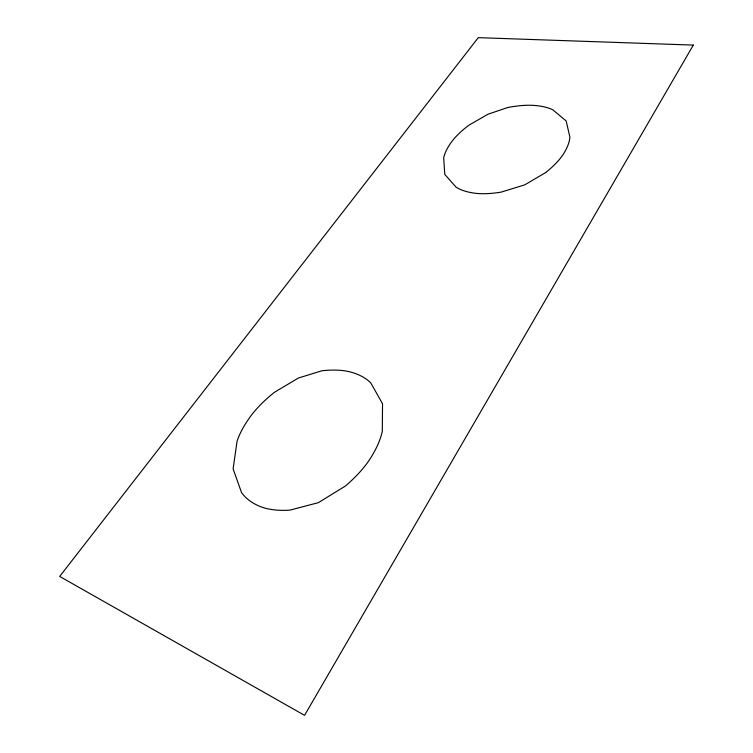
<?xml version="1.0" encoding="UTF-8"?>
<svg xmlns="http://www.w3.org/2000/svg" width="753" height="753" viewBox="0 0 753 753"><rect width="100%" height="100%" fill="white"/><g stroke="black" fill="none" stroke-linecap="round" stroke-linejoin="round"><path stroke-width="1.13" d="M382.533 403.787L382.298 431.29A164.822 70.095 -28 0 1 370.467 458.266A106.324 46.046 -27.4 0 1 345.363 486.052L318.312 502.684L289.82 510.148A106.164 46.291 -26.6 0 1 259.776 506.336A164.22 71.055 -25.8 0 1 241.506 492.5L233.119 468.837L237.073 441.164A161.349 68.608 -25.7 0 1 250.523 416.4A101.542 42.403 -26.3 0 1 274.356 392.351L298.386 378.034L321.879 370.768A108.14 44.926 -27.2 0 1 351.576 372.311A161.895 67.714 -27.8 0 1 370.768 382.882L382.533 403.787M693.306 45.095L304.57 715.35L59.694 576.431L478.287 37.65L693.306 45.095M545.68 172.559L524.69 184.89L501.084 192.137A85.541 29.998 -22.9 0 1 474.286 193.135A132.989 46.074 -22.5 0 1 456.045 187.149L444.769 174.376L443.686 157.857A131.107 44.785 -22.6 0 1 451.565 141.903A82.538 27.946 -23 0 1 468.874 125.196L488.01 114.221L507.786 107.5A87.508 29.725 -23.6 0 1 534.348 105.439A130.231 44.738 -23.9 0 1 552.843 109.816L566.181 120.988L569.889 137.131A132.076 46.018 -23.9 0 1 563.442 153.998A85.305 29.988 -23.5 0 1 545.68 172.559"/></g></svg>
